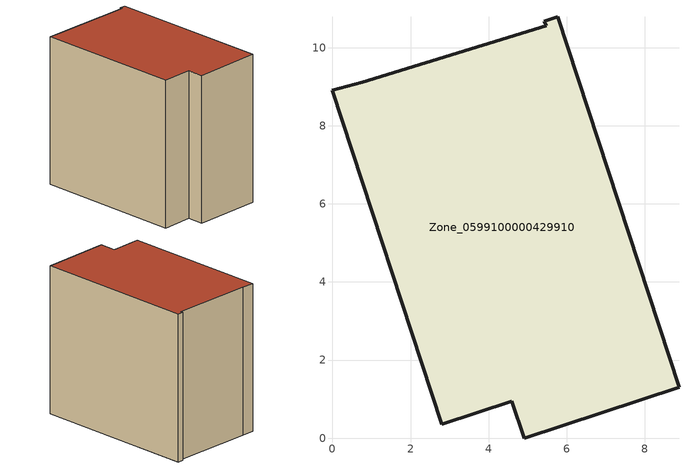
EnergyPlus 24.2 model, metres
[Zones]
Zone_0599100000429910
 floor ground (C_G): 0.77,9.12 5.48,10.56 5.43,10.68 5.77,10.79 8.88,1.3 4.91,0 4.6,0.95 2.79,0.36 0,8.91 z2.86
 wall outside (C_F): 4.6,0.95 4.91,0 8.88,1.3 5.77,10.79 5.43,10.68 5.48,10.56 0.77,9.12 0,8.91 2.79,0.36 4.6,0.95 z2.86:11.92
 roof outside (C_R): 5.48,10.56 0.77,9.12 0,8.91 2.79,0.36 4.6,0.95 4.91,0 8.88,1.3 5.77,10.79 5.43,10.68 z11.92
[BUILDING]
Pand.0599100000429910: North Axis=0; Terrain=City; Loads Convergence Tolerance Value=0.04; Temperature Convergence Tolerance Value=0.4; Solar Distribution=FullExterior; Maximum Number of Warmup Days=25; Minimum Number of Warmup Days=1
[Site:Location]
Rotterdam.The.Hague.AP_ZH_NLD Design_Conditions: Latitude=51.96; Longitude=4.45; Time Zone=1; Elevation=-4.5
[SITE:GROUNDTEMPERATURE:BUILDINGSURFACE]
18, 18, 18, 18, 18, 18, 18, 18, 18, 18, 18, 18
[MATERIAL] Thermal Absorptance=0.9; Solar Absorptance=0.7; Visible Absorptance=0.7
Name | Roughness | Thickness | Conductivity | Density | Specific Heat
G.TI.2006-2014 | MediumSmooth | 0.15 | 0.06 | 540 | 1210
F.TI.2006-2014 | Rough | 0.3 | 0.12 | 1920 | 840
R.TI.2006-2014 | MediumRough | 0.2 | 0.08 | 1500 | 1000
[CONSTRUCTION]
C_G: G.TI.2006-2014
C_F: F.TI.2006-2014
C_R: R.TI.2006-2014
[ZONE]
Zone_0599100000429910: Type=1; Multiplier=1; Ceiling Height=Autocalculate; Volume=Autocalculate; Floor Area=autocalculate; Part of Total Floor Area=Yes
[ZONEINFILTRATION:DESIGNFLOWRATE]
Infil_Zone_0599100000429910: Zone or ZoneList or Space or SpaceList=Zone_0599100000429910; Schedule=AlwaysOn; Design Flow Rate Calculation Method=Flow/Area; Flow Rate per Floor Area=0.0015; Constant Term Coefficient=1; Temperature Term Coefficient=0; Velocity Term Coefficient=0; Velocity Squared Term Coefficient=0
[HVACTEMPLATE:ZONE:IDEALLOADSAIRSYSTEM]
Zone_0599100000429910: Maximum Heating Supply Air Temperature=50; Minimum Cooling Supply Air Temperature=13; Maximum Heating Supply Air Humidity Ratio=0.0156; Minimum Cooling Supply Air Humidity Ratio=0.0077; Heating Limit=NoLimit; Cooling Limit=NoLimit; Dehumidification Control Type=ConstantSensibleHeatRatio; Cooling Sensible Heat Ratio=0.7; Dehumidification Setpoint=60; Humidification Control Type=None; Humidification Setpoint=30; Outdoor Air Method=None; Outdoor Air Flow Rate per Person=0.00944; Outdoor Air Flow Rate per Zone Floor Area=0; Outdoor Air Flow Rate per Zone=0; Demand Controlled Ventilation Type=None; Outdoor Air Economizer Type=NoEconomizer; Heat Recovery Type=None; Sensible Heat Recovery Effectiveness=0.7; Latent Heat Recovery Effectiveness=0.65
[ZONECONTROL:THERMOSTAT]
ThermostatControl_Zone_0599100000429910: Zone or ZoneList=Zone_0599100000429910; Control Type Schedule=DualSetpointControlType; Control 1=Thermostat_Zone_0599100000429910; Temperature Difference Between Cutout And Setpoint=0
[THERMOSTATSETPOINT:DUALSETPOINT]
Thermostat_Zone_0599100000429910: Heating Setpoint Temperature Schedule=HeatingSetpoint_Zone_0599100000429910; Cooling Setpoint Temperature Schedule=CoolingSetpoint_Zone_0599100000429910
[SCHEDULE:COMPACT]
HeatingSetpoint_Zone_0599100000429910: Through: 12/31, For: AllDays, Until: 24:00, 21
CoolingSetpoint_Zone_0599100000429910: Through: 12/31, For: AllDays, Until: 24:00, 24
DualSetpointControlType: Through: 12/31, For: AllDays, Until: 24:00, 4
AlwaysOn: Through: 12/31, For: AllDays, Until: 24:00, 1
